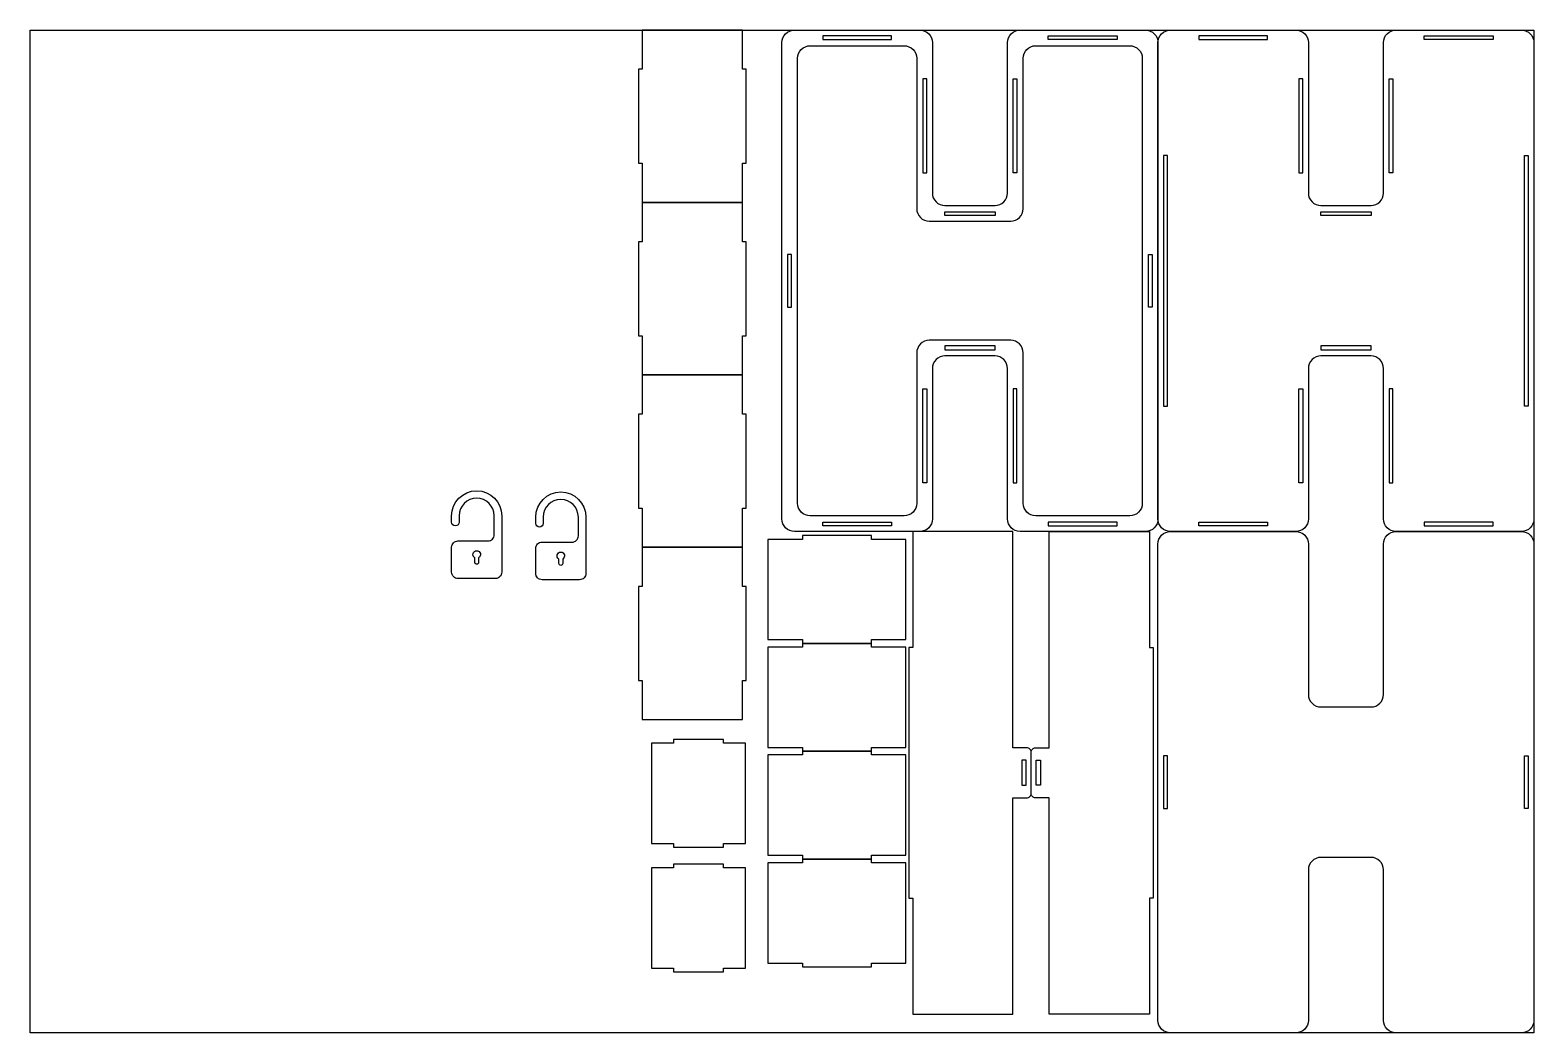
# Model space of a CAD drawing. Header units: millimetres. Extents: x 2680 to 3880, y 1536 to 2336.
import ezdxf

# ---------------------------------------------------------------- set-up
doc = ezdxf.new("R2010")
doc.units = ezdxf.units.MM

msp = doc.modelspace()

# ---------------------------------------------------------------- linework, layer by layer
for points in [[(2680.4, 2336.1), (3880.4, 2336.1), (3880.4, 1536.1), (2680.4, 1536.1)], [(3168.8, 2304.8), (3165.8, 2304.8), (3165.8, 2229.8), (3168.8, 2229.8), (3168.8, 2198.6), (3248.8, 2198.6), (3248.8, 2229.8), (3251.8, 2229.8), (3251.8, 2304.8), (3248.8, 2304.8), (3248.8, 2336.1), (3168.8, 2336.1)], [(3367.9, 2331.6), (3312.9, 2331.6), (3312.9, 2328.6), (3367.9, 2328.6)], [(3492.9, 2331.6), (3547.9, 2331.6), (3547.9, 2328.6), (3492.9, 2328.6)], [(3667.9, 2331.6), (3612.9, 2331.6), (3612.9, 2328.6), (3667.9, 2328.6)], [(3792.9, 2331.6), (3847.9, 2331.6), (3847.9, 2328.6), (3792.9, 2328.6)], [(3395.9, 2297.3), (3392.9, 2297.3), (3392.9, 2222.3), (3395.9, 2222.3)], [(3464.9, 2297.3), (3467.9, 2297.3), (3467.9, 2222.3), (3464.9, 2222.3)], [(3695.9, 2297.3), (3692.9, 2297.3), (3692.9, 2222.3), (3695.9, 2222.3)], [(3764.9, 2297.3), (3767.9, 2297.3), (3767.9, 2222.3), (3764.9, 2222.3)], [(3587.9, 2236.1), (3584.9, 2236.1), (3584.9, 2036.1), (3587.9, 2036.1)], [(3872.9, 2236.1), (3875.9, 2236.1), (3875.9, 2036.1), (3872.9, 2036.1)], [(3168.8, 2167.3), (3165.8, 2167.3), (3165.8, 2092.3), (3168.8, 2092.3), (3168.8, 2061.1), (3248.8, 2061.1), (3248.8, 2092.3), (3251.8, 2092.3), (3251.8, 2167.3), (3248.8, 2167.3), (3248.8, 2198.6), (3168.8, 2198.6)], [(3410.4, 2191.1), (3450.4, 2191.1), (3450.4, 2188.1), (3410.4, 2188.1)], [(3710.4, 2191.1), (3750.4, 2191.1), (3750.4, 2188.1), (3710.4, 2188.1)], [(3287.9, 2157.1), (3284.9, 2157.1), (3284.9, 2115.1), (3287.9, 2115.1)], [(3572.9, 2157.1), (3575.9, 2157.1), (3575.9, 2115.1), (3572.9, 2115.1)], [(3410.4, 2081.1), (3450.4, 2081.1), (3450.4, 2084.1), (3410.4, 2084.1)], [(3710.4, 2081.1), (3750.4, 2081.1), (3750.4, 2084.1), (3710.4, 2084.1)], [(3168.8, 2029.8), (3165.8, 2029.8), (3165.8, 1954.8), (3168.8, 1954.8), (3168.8, 1923.6), (3248.8, 1923.6), (3248.8, 1954.8), (3251.8, 1954.8), (3251.8, 2029.8), (3248.8, 2029.8), (3248.8, 2061.1), (3168.8, 2061.1)], [(3395.9, 1974.8), (3392.9, 1974.8), (3392.9, 2049.8), (3395.9, 2049.8)], [(3464.9, 1974.8), (3467.9, 1974.8), (3467.9, 2049.8), (3464.9, 2049.8)], [(3695.9, 1974.8), (3692.9, 1974.8), (3692.9, 2049.8), (3695.9, 2049.8)], [(3764.9, 1974.8), (3767.9, 1974.8), (3767.9, 2049.8), (3764.9, 2049.8)], [(3296.7, 1849.8), (3296.7, 1846.8), (3351.7, 1846.8), (3351.7, 1849.8), (3379.2, 1849.8), (3379.2, 1929.8), (3351.7, 1929.8), (3351.7, 1932.8), (3296.7, 1932.8), (3296.7, 1929.8), (3269.2, 1929.8), (3269.2, 1849.8)], [(3367.9, 1940.6), (3312.9, 1940.6), (3312.9, 1943.6), (3367.9, 1943.6)], [(3492.9, 1940.6), (3547.9, 1940.6), (3547.9, 1943.6), (3492.9, 1943.6)], [(3667.9, 1940.6), (3612.9, 1940.6), (3612.9, 1943.6), (3667.9, 1943.6)], [(3792.9, 1940.6), (3847.9, 1940.6), (3847.9, 1943.6), (3792.9, 1943.6)], [(3168.8, 1892.3), (3165.8, 1892.3), (3165.8, 1817.3), (3168.8, 1817.3), (3168.8, 1786.1), (3248.8, 1786.1), (3248.8, 1817.3), (3251.8, 1817.3), (3251.8, 1892.3), (3248.8, 1892.3), (3248.8, 1923.6), (3168.8, 1923.6)], [(3296.7, 1763.8), (3296.7, 1760.8), (3351.7, 1760.8), (3351.7, 1763.8), (3379.2, 1763.8), (3379.2, 1843.8), (3351.7, 1843.8), (3351.7, 1846.8), (3296.7, 1846.8), (3296.7, 1843.8), (3269.2, 1843.8), (3269.2, 1763.8)], [(3193.8, 1687.2), (3193.8, 1684.2), (3233.8, 1684.2), (3233.8, 1687.2), (3251.3, 1687.2), (3251.3, 1767.2), (3233.8, 1767.2), (3233.8, 1770.2), (3193.8, 1770.2), (3193.8, 1767.2), (3176.3, 1767.2), (3176.3, 1687.2)], [(3296.7, 1677.8), (3296.7, 1674.8), (3351.7, 1674.8), (3351.7, 1677.8), (3379.2, 1677.8), (3379.2, 1757.8), (3351.7, 1757.8), (3351.7, 1760.8), (3296.7, 1760.8), (3296.7, 1757.8), (3269.2, 1757.8), (3269.2, 1677.8)], [(3475.2, 1753.6), (3471.7, 1753.6), (3471.7, 1733.6), (3475.2, 1733.6)], [(3483.2, 1753.6), (3486.7, 1753.6), (3486.7, 1733.6), (3483.2, 1733.6)], [(3587.9, 1757.1), (3584.9, 1757.1), (3584.9, 1715.1), (3587.9, 1715.1)], [(3872.9, 1757.1), (3875.9, 1757.1), (3875.9, 1715.1), (3872.9, 1715.1)], [(3193.8, 1587.7), (3193.8, 1584.7), (3233.8, 1584.7), (3233.8, 1587.7), (3251.3, 1587.7), (3251.3, 1667.7), (3233.8, 1667.7), (3233.8, 1670.7), (3193.8, 1670.7), (3193.8, 1667.7), (3176.3, 1667.7), (3176.3, 1587.7)], [(3296.7, 1591.8), (3296.7, 1588.8), (3351.7, 1588.8), (3351.7, 1591.8), (3379.2, 1591.8), (3379.2, 1671.8), (3351.7, 1671.8), (3351.7, 1674.8), (3296.7, 1674.8), (3296.7, 1671.8), (3269.2, 1671.8), (3269.2, 1591.8)]]:
    msp.add_lwpolyline(points, close=True)
for points in [[(3450.4, 2076.1), (3410.4, 2076.1, 0.414214), (3400.4, 2066.1), (3400.4, 1946.1, -0.414214), (3390.4, 1936.1), (3290.4, 1936.1, -0.414214), (3280.4, 1946.1), (3280.4, 2326.1, -0.414214), (3290.4, 2336.1), (3390.4, 2336.1, -0.414214), (3400.4, 2326.1), (3400.4, 2206.1, 0.414214), (3410.4, 2196.1), (3450.4, 2196.1, 0.414214), (3460.4, 2206.1), (3460.4, 2326.1, -0.414214), (3470.4, 2336.1), (3570.4, 2336.1, -0.414214), (3580.4, 2326.1), (3580.4, 1946.1, -0.414214), (3570.4, 1936.1), (3470.4, 1936.1, -0.414214), (3460.4, 1946.1), (3460.4, 2066.1, 0.414214)], [(3750.4, 2076.1), (3710.4, 2076.1, 0.414214), (3700.4, 2066.1), (3700.4, 1946.1, -0.414214), (3690.4, 1936.1), (3590.4, 1936.1, -0.414214), (3580.4, 1946.1), (3580.4, 2326.1, -0.414214), (3590.4, 2336.1), (3690.4, 2336.1, -0.414214), (3700.4, 2326.1), (3700.4, 2206.1, 0.414214), (3710.4, 2196.1), (3750.4, 2196.1, 0.414214), (3760.4, 2206.1), (3760.4, 2326.1, -0.414214), (3770.4, 2336.1), (3870.4, 2336.1, -0.414214), (3880.4, 2326.1), (3880.4, 1946.1, -0.414214), (3870.4, 1936.1), (3770.4, 1936.1, -0.414214), (3760.4, 1946.1), (3760.4, 2066.1, 0.414214)], [(3462.9, 2088.6), (3397.9, 2088.6, 0.414214), (3387.9, 2078.6), (3387.9, 1958.6, -0.414214), (3377.9, 1948.6), (3302.9, 1948.6, -0.414214), (3292.9, 1958.6), (3292.9, 2313.6, -0.414214), (3302.9, 2323.6), (3377.9, 2323.6, -0.414214), (3387.9, 2313.6), (3387.9, 2193.6, 0.414214), (3397.9, 2183.6), (3462.9, 2183.6, 0.414214), (3472.9, 2193.6), (3472.9, 2313.6, -0.414214), (3482.9, 2323.6), (3557.9, 2323.6, -0.414214), (3567.9, 2313.6), (3567.9, 1958.6, -0.414214), (3557.9, 1948.6), (3482.9, 1948.6, -0.414214), (3472.9, 1958.6), (3472.9, 2078.6, 0.414214)], [(3016.8, 1943.6), (3016.8, 1948.6, -1), (3056.8, 1948.6), (3056.8, 1928.6), (3056.8, 1903.6, -0.414214), (3051.8, 1898.6), (3021.8, 1898.6, -0.414214), (3016.8, 1903.6), (3016.8, 1923.6, -0.414214), (3021.8, 1928.6), (3045.8, 1928.6, 0.414214), (3050.8, 1933.6), (3050.8, 1948.6, 1), (3022.8, 1948.6), (3022.8, 1943.6, -1)], [(3083.9, 1942.6), (3083.9, 1947.6, -1), (3123.9, 1947.6), (3123.9, 1927.6), (3123.9, 1902.6, -0.414214), (3118.9, 1897.6), (3088.9, 1897.6, -0.414214), (3083.9, 1902.6), (3083.9, 1922.6, -0.414214), (3088.9, 1927.6), (3112.9, 1927.6, 0.414214), (3117.9, 1932.6), (3117.9, 1947.6, 1), (3089.9, 1947.6), (3089.9, 1942.6, -1)], [(3384.7, 1643.6), (3384.7, 1551.1), (3464.7, 1551.1), (3464.7, 1723.6), (3475.7, 1723.6, 0.414214), (3479.2, 1727.1), (3479.2, 1760.1, 0.414214), (3475.7, 1763.6), (3464.7, 1763.6), (3464.7, 1936.1), (3384.7, 1936.1), (3384.7, 1843.6), (3381.7, 1843.6), (3381.7, 1643.6)], [(3573.7, 1643.6), (3573.7, 1551.1), (3493.7, 1551.1), (3493.7, 1723.6), (3482.7, 1723.6, -0.414214), (3479.2, 1727.1), (3479.2, 1760.1, -0.414214), (3482.7, 1763.6), (3493.7, 1763.6), (3493.7, 1936.1), (3573.7, 1936.1), (3573.7, 1843.6), (3576.7, 1843.6), (3576.7, 1643.6)], [(3750.4, 1676.1), (3710.4, 1676.1, 0.414214), (3700.4, 1666.1), (3700.4, 1546.1, -0.414214), (3690.4, 1536.1), (3590.4, 1536.1, -0.414214), (3580.4, 1546.1), (3580.4, 1926.1, -0.414214), (3590.4, 1936.1), (3690.4, 1936.1, -0.414214), (3700.4, 1926.1), (3700.4, 1806.1, 0.414214), (3710.4, 1796.1), (3750.4, 1796.1, 0.414214), (3760.4, 1806.1), (3760.4, 1926.1, -0.414214), (3770.4, 1936.1), (3870.4, 1936.1, -0.414214), (3880.4, 1926.1), (3880.4, 1546.1, -0.414214), (3870.4, 1536.1), (3770.4, 1536.1, -0.414214), (3760.4, 1546.1), (3760.4, 1666.1, 0.414214)], [(3038.3, 1915.1), (3038.3, 1911.5, -1), (3035.3, 1911.5), (3035.3, 1915.1, -3.732051)], [(3105.4, 1914.1), (3105.4, 1910.5, -1), (3102.4, 1910.5), (3102.4, 1914.1, -3.732051)]]:
    msp.add_lwpolyline(points, format="xyb", close=True)

doc.saveas('drawing.dxf')
